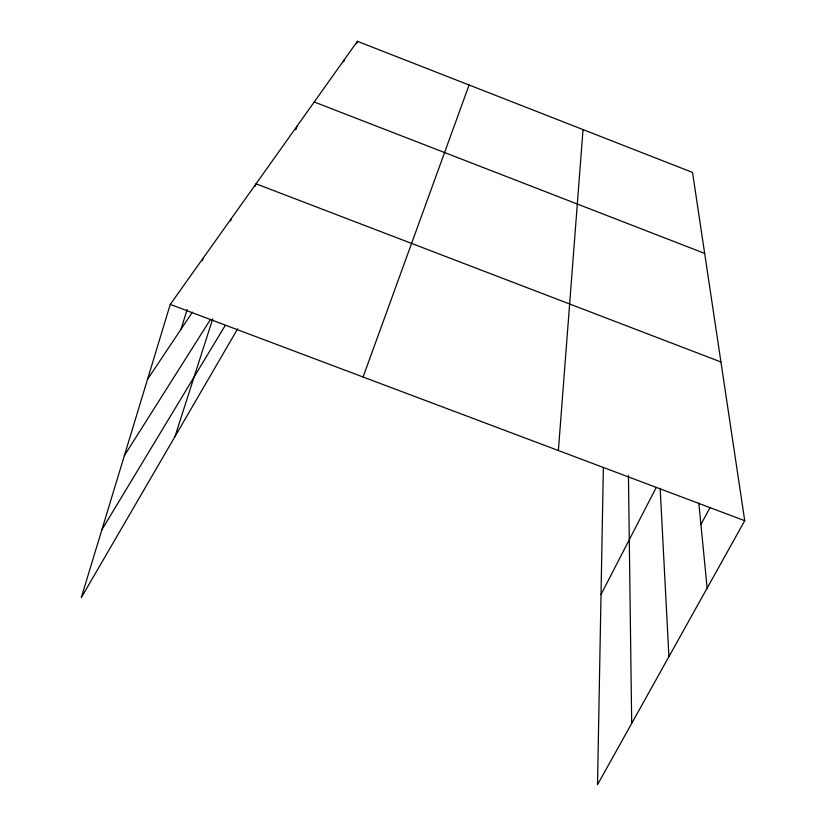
<?xml version="1.0" encoding="UTF-8"?>
<svg xmlns="http://www.w3.org/2000/svg" width="826" height="826" viewBox="0 0 826 826"><rect width="100%" height="100%" fill="white"/><g stroke="black" fill="none" stroke-linecap="round" stroke-linejoin="round"><path stroke-width="1.24" d="M603.362 467.537L597.518 784.7L744.732 520.7L692.529 172.428L357.39 41.3L170.259 304.402L81.268 597.673L237.671 328.779M558.376 450.531L583.032 129.589M181.059 329.161L187.12 309.616M202.277 260.758L203.031 258.311M230.568 220.955L231.342 218.518M174.988 436.541L212.716 318.888M255.244 186.253L256.029 183.806L720.943 361.984M295.842 129.785L297.019 126.171M343.626 61.919L344.432 59.513M356.564 43.726L357.39 41.3M363.079 377.007L469.096 85.006M601.018 594.524L656.257 487.412M700.923 524.438L710.071 507.546M101.887 529.724L225.209 325.475M124.365 455.642L210.527 319.373M147.493 379.423L192.417 312.166M170.259 304.402L744.732 520.7M314.221 101.99L704.671 253.417M698.837 503.044L707.139 588.112M660.17 488.28L668.915 656.67M628.452 475.652L631.694 723.411"/></g></svg>
